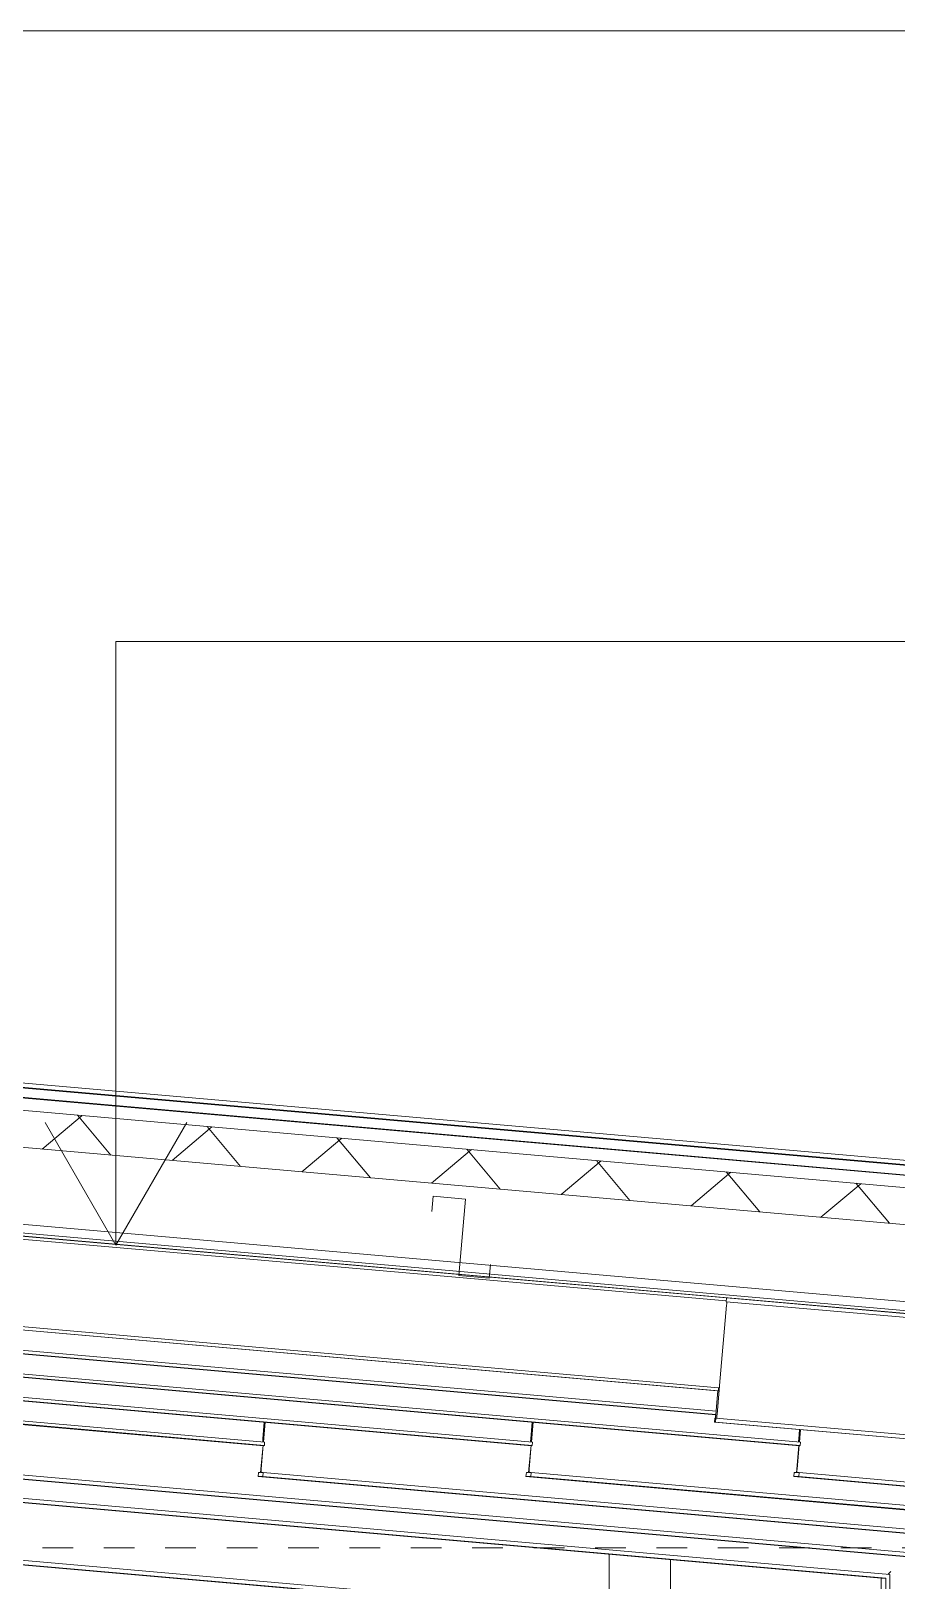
# Model space of a CAD drawing. Header units: metres. Extents: x 4238 to 4687, y -1 to 29.
# Drawn here: x 4498.23 to 4501.05, y 15.13 to 20.18 of the extents above; entities that cross this region are included whole.
import ezdxf

# ---------------------------------------------------------------- set-up
doc = ezdxf.new("R2010")
doc.units = ezdxf.units.M
doc.linetypes.add('AEC_Center', pattern=[0.024, 0.012, -0.004, 0.004, -0.004])
for name, color, linetype, lineweight in [('A-DETL', 90, 'Continuous', 13), ('A-FLOR-LEVL', 51, 'Continuous', 5), ('A-ROOF', 132, 'Continuous', 5), ('A-ROOF-PATT', 132, 'Continuous', 15), ('G-ANNO-TEXT', 231, 'Continuous', 5), ('P-SANR-FIXT', 6, 'Continuous', 5), ('S-BEAM', 12, 'Continuous', 5)]:
    doc.layers.add(name, color=color, linetype=linetype, lineweight=lineweight)

# ---------------------------------------------------------------- blocks, each defined once
blk = doc.blocks.new('Structural Framing 15 - Structural Framing 1-952687-SECTION - GRIDS B1-B2')
at = {"layer": 'S-BEAM'}
for p, q in [((4467.2606, 16.4125), (4474.7972, 15.7518)), ((4474.8029, 15.7619), (4474.8022, 15.7545)), ((4474.7995, 15.7519), (4474.7927, 15.6743)), ((4474.7929, 15.6743), (4474.7997, 15.7519)), ((4474.7997, 15.7518), (4474.7972, 15.7518)), ((4474.7892, 15.6629), (4474.7881, 15.6502)), ((4474.7913, 15.6629), (4474.7892, 15.6629)), ((4474.7881, 15.6502), (4474.7908, 15.6502)), ((4478.8067, 15.2978), (4474.7881, 15.6502))]:
    blk.add_line(p, q, dxfattribs=at)
for centre, start_param, end_param in [((4474.7923, 15.6743), 3.144144, 4.71494), ((4474.7932, 15.6743), 1.573348, 3.141593)]:
    blk.add_ellipse(centre, major_axis=(0.001, 0.0114), ratio=0.0291, start_param=start_param, end_param=end_param, dxfattribs=at)
blk = doc.blocks.new('Structural Framing 56 - Structural Framing 1-1480425-SECTION - GRIDS B1-B2')
at = {"layer": 'S-BEAM'}
for p, q in [((4467.4269, 16.7158), (4477.0174, 15.8721)), ((4467.4261, 16.7056), (4472.8469, 16.2287))]:
    blk.add_line(p, q, dxfattribs=at)
blk = doc.blocks.new('Downpipe - Straight - 01 - 150D-V186-SECTION - GRIDS B1-B2')
at = {"layer": 'P-SANR-FIXT'}
blk.add_line((4474.4451, 15.2192), (4474.4451, 14.7303), dxfattribs=at)
blk = doc.blocks.new('Downpipe - L Spreader - Default-V188-SECTION - GRIDS B1-B2')
at = {"layer": 'P-SANR-FIXT'}
blk.add_line((4474.6449, 14.7303), (4474.6449, 15.2017), dxfattribs=at)
blk = doc.blocks.new('Structural Framing 46 - Structural Framing 1-1621990-SECTION - GRIDS B1-B2')
at = {"layer": 'S-BEAM'}
for p, q in [((4475.3312, 15.1414), (4471.5599, 15.4726)), ((4471.5755, 15.4726), (4475.3467, 15.1414)), ((4475.3594, 15.1531), (4471.5766, 15.4854)), ((4475.3594, 14.6903), (4475.3594, 15.1531)), ((4475.3467, 15.1414), (4475.3312, 15.1414)), ((4475.3312, 15.1414), (4475.3312, 14.6903)), ((4475.3467, 15.1414), (4475.3467, 14.6903))]:
    blk.add_line(p, q, dxfattribs=at)
blk.add_open_spline([(4475.3634, 15.1636), (4475.3624, 15.1626), (4475.3609, 15.1613), (4475.3591, 15.1596), (4475.358, 15.1585), (4475.3572, 15.1578), (4475.3565, 15.157), (4475.3558, 15.1563), (4475.3552, 15.1557), (4475.3546, 15.1551), (4475.354, 15.1545), (4475.3535, 15.1539), (4475.3532, 15.1536), (4475.3531, 15.1535)], degree=3, knots=[0, 0, 0, 0, 0.1666667, 0.25, 0.3333333, 0.375, 0.4166667, 0.5, 0.5416667, 0.5833333, 0.6666667, 0.75, 0.8333333, 0.8333333, 0.8333333, 0.8333333], dxfattribs=at)
blk = doc.blocks.new('Structural Framing 3 - Structural Framing 1-1636859-SECTION - GRIDS B1-B2')
at = {"layer": 'S-BEAM'}
for p, q in [((4474.3318, 15.0414), (4470.656, 15.3642)), ((4474.3004, 15.0293), (4470.6366, 15.3511)), ((4470.6549, 15.3511), (4474.3186, 15.0293))]:
    blk.add_line(p, q, dxfattribs=at)
blk = doc.blocks.new('Structural Framing 5 - Structural Framing 1-1638361-SECTION - GRIDS B1-B2')
at = {"layer": 'S-BEAM'}
for p, q in [((4476.2035, 15.1414), (4472.4323, 15.4726)), ((4472.4478, 15.4726), (4476.219, 15.1414)), ((4476.2318, 15.1531), (4472.4489, 15.4854))]:
    blk.add_line(p, q, dxfattribs=at)
blk = doc.blocks.new('Structural Framing 6 - Structural Framing 1-1639752-SECTION - GRIDS B1-B2')
at = {"layer": 'S-BEAM'}
for p, q in [((4473.3246, 15.6494), (4473.319, 15.5847)), ((4473.3197, 15.5847), (4473.3253, 15.6493)), ((4473.3181, 15.5746), (4473.3113, 15.4967)), ((4473.312, 15.4967), (4473.3188, 15.5745)), ((4473.3029, 15.4854), (4473.3018, 15.4726)), ((4473.3018, 15.4726), (4473.3173, 15.4726)), ((4477.0765, 15.1411), (4473.3018, 15.4726)), ((4473.3093, 15.4854), (4473.3029, 15.4854)), ((4473.3184, 15.4854), (4473.312, 15.4854)), ((4473.3173, 15.4726), (4473.3184, 15.4854)), ((4473.3173, 15.4726), (4477.092, 15.1411)), ((4477.1048, 15.1528), (4473.3184, 15.4854))]:
    blk.add_line(p, q, dxfattribs=at)
for centre, start_param, end_param in [((4473.3103, 15.4967), 3.149228, 4.720025), ((4473.313, 15.4967), 1.578432, 3.149228)]:
    blk.add_ellipse(centre, major_axis=(0.001, 0.0114), ratio=0.086944, start_param=start_param, end_param=end_param, dxfattribs=at)
blk = doc.blocks.new('Structural Framing 9 - Structural Framing 1-1639774-SECTION - GRIDS B1-B2')
at = {"layer": 'S-BEAM'}
for p, q in [((4473.3079, 15.5742), (4463.387, 16.4455)), ((4473.3223, 15.5742), (4463.3871, 16.4468)), ((4473.3232, 15.5844), (4467.2384, 16.1188)), ((4473.322, 15.6496), (4473.3173, 15.5957)), ((4473.3223, 15.5742), (4473.3079, 15.5742)), ((4473.3232, 15.5844), (4473.3223, 15.5742))]:
    blk.add_line(p, q, dxfattribs=at)
blk.add_ellipse((4473.3183, 15.5957), major_axis=(0.001, 0.0114), ratio=0.086944, start_param=1.578432, end_param=2.887429, dxfattribs=at)
blk = doc.blocks.new('Structural Framing 11 - Structural Framing 1-1640090-SECTION - GRIDS B1-B2')
at = {"layer": 'S-BEAM'}
for p, q in [((4474.1974, 15.6494), (4474.1917, 15.5847)), ((4474.1924, 15.5847), (4474.1981, 15.6493)), ((4474.1909, 15.5746), (4474.1841, 15.4967)), ((4474.1848, 15.4967), (4474.1915, 15.5745)), ((4474.1757, 15.4854), (4474.1745, 15.4726)), ((4474.1745, 15.4726), (4474.1901, 15.4726)), ((4477.9493, 15.1411), (4474.1745, 15.4726)), ((4474.1821, 15.4854), (4474.1757, 15.4854)), ((4474.1912, 15.4854), (4474.1848, 15.4854)), ((4474.1901, 15.4726), (4474.1912, 15.4854)), ((4474.1901, 15.4726), (4477.9648, 15.1411)), ((4477.9775, 15.1528), (4474.1912, 15.4854))]:
    blk.add_line(p, q, dxfattribs=at)
for centre, start_param, end_param in [((4474.1831, 15.4967), 3.149228, 4.720025), ((4474.1858, 15.4967), 1.578432, 3.149228)]:
    blk.add_ellipse(centre, major_axis=(0.001, 0.0114), ratio=0.086944, start_param=start_param, end_param=end_param, dxfattribs=at)
blk = doc.blocks.new('Structural Framing 49 - Structural Framing 1-1640112-SECTION - GRIDS B1-B2')
at = {"layer": 'S-BEAM'}
for p, q in [((4474.1807, 15.5742), (4467.3708, 16.1723)), ((4474.1951, 15.5742), (4467.3709, 16.1735)), ((4474.196, 15.5844), (4467.3718, 16.1837)), ((4474.1947, 15.6496), (4474.19, 15.5957)), ((4474.1951, 15.5742), (4474.1807, 15.5742)), ((4474.196, 15.5844), (4474.1951, 15.5742))]:
    blk.add_line(p, q, dxfattribs=at)
blk.add_ellipse((4474.191, 15.5957), major_axis=(0.001, 0.0114), ratio=0.086944, start_param=1.578432, end_param=2.887429, dxfattribs=at)
blk = doc.blocks.new('Structural Framing 50 - Structural Framing 1-1640149-SECTION - GRIDS B1-B2')
at = {"layer": 'S-BEAM'}
for p, q in [((4475.0681, 15.626), (4475.0645, 15.5847)), ((4475.0652, 15.5847), (4475.0688, 15.6259)), ((4475.0636, 15.5746), (4475.0568, 15.4967)), ((4475.0575, 15.4967), (4475.0643, 15.5745)), ((4475.0484, 15.4854), (4475.0473, 15.4726)), ((4475.0473, 15.4726), (4475.0628, 15.4726)), ((4478.8067, 15.1424), (4475.0473, 15.4726)), ((4475.0549, 15.4854), (4475.0484, 15.4854)), ((4475.064, 15.4854), (4475.0575, 15.4854)), ((4475.0628, 15.4726), (4475.064, 15.4854)), ((4475.0628, 15.4726), (4478.8067, 15.1438)), ((4478.8067, 15.1567), (4475.064, 15.4854))]:
    blk.add_line(p, q, dxfattribs=at)
for centre, start_param, end_param in [((4475.0558, 15.4967), 3.149228, 4.720025), ((4475.0585, 15.4967), 1.578432, 3.149228)]:
    blk.add_ellipse(centre, major_axis=(0.001, 0.0114), ratio=0.086944, start_param=start_param, end_param=end_param, dxfattribs=at)
blk = doc.blocks.new('Structural Framing 52 - Structural Framing 1-1640171-SECTION - GRIDS B1-B2')
at = {"layer": 'S-BEAM'}
for p, q in [((4475.0535, 15.5742), (4467.3775, 16.2483)), ((4475.0679, 15.5742), (4467.3776, 16.2496)), ((4475.0688, 15.5844), (4467.3785, 16.2598)), ((4475.0655, 15.6262), (4475.0628, 15.5957)), ((4475.0679, 15.5742), (4475.0535, 15.5742)), ((4475.0688, 15.5844), (4475.0679, 15.5742))]:
    blk.add_line(p, q, dxfattribs=at)
blk.add_ellipse((4475.0638, 15.5957), major_axis=(0.001, 0.0114), ratio=0.086944, start_param=1.578432, end_param=2.887429, dxfattribs=at)
blk = doc.blocks.new('Structural Framing 55 - Structural Framing 1-1640232-SECTION - GRIDS B1-B2')
at = {"layer": 'S-BEAM'}
for p, q in [((4474.7929, 15.6738), (4467.3841, 16.3244)), ((4474.793, 15.675), (4467.3842, 16.3257)), ((4474.7939, 15.6852), (4467.3851, 16.3358))]:
    blk.add_line(p, q, dxfattribs=at)
blk = doc.blocks.new('Structural Framing 25 - Structural Framing 1-1640794-SECTION - GRIDS B1-B2')
at = {"layer": 'S-BEAM'}
for p, q in [((4467.285, 16.7159), (4474.8276, 16.0546)), ((4474.8325, 16.0546), (4467.2898, 16.7159)), ((4467.2841, 16.7058), (4474.8267, 16.0445)), ((4467.2585, 16.4131), (4474.8012, 15.7518)), ((4467.2593, 16.4232), (4474.8021, 15.7619)), ((4474.805, 15.7692), (4474.8279, 16.0305)), ((4474.8265, 16.0419), (4474.8276, 16.0546)), ((4474.8265, 16.0419), (4479.1605, 15.6619)), ((4479.1605, 15.6747), (4474.8276, 16.0546)), ((4474.8325, 16.0546), (4474.8278, 16.0546)), ((4474.8301, 16.0546), (4474.8327, 16.0546)), ((4474.8327, 16.0546), (4479.1605, 15.6752)), ((4474.7967, 15.6743), (4474.8049, 15.7676)), ((4474.8021, 15.7619), (4474.8012, 15.7518)), ((4474.8041, 15.7619), (4474.8021, 15.7619)), ((4474.7922, 15.6502), (4474.7933, 15.6629)), ((4474.7933, 15.6629), (4474.7954, 15.6629)), ((4478.8236, 15.3096), (4474.7933, 15.6629)), ((4474.7922, 15.6502), (4478.8108, 15.2978))]:
    blk.add_line(p, q, dxfattribs=at)
for centre, start_param, end_param in [((4474.8276, 16.0305), 4.714918, 6.283185), ((4474.8051, 15.7733), 3.144121, 4.191319), ((4474.7964, 15.6743), 3.144121, 4.714918)]:
    blk.add_ellipse(centre, major_axis=(0.001, 0.0114), ratio=0.028842, start_param=start_param, end_param=end_param, dxfattribs=at)
blk = doc.blocks.new('Roof Gutters1 - Roof Gutters-1884510-SECTION - GRIDS B1-B2')
at = {"layer": 'A-ROOF'}
for p, q in [((4479.5749, 16.1367), (4470.5773, 16.9269)), ((4479.5751, 16.1204), (4470.5755, 16.9107)), ((4479.5754, 16.1228), (4470.5757, 16.9132))]:
    blk.add_line(p, q, dxfattribs=at)

msp = doc.modelspace()

# ---------------------------------------------------------------- hatches: boundary and pattern name
at = {"layer": 'A-ROOF-PATT', "lineweight": 5}
h = msp.add_hatch(dxfattribs=at)
h.set_pattern_fill('FP_128', color=256, angle=-135, style=0, pattern_type=2)
h.set_pattern_definition([(40, (4488.92493, 10.6554), (-0.1928363, 0.2298133), []), (130, (4488.92493, 10.6554), (-0.2298133, -0.1928363), [])])
h.paths.add_polyline_path([(4505.2204, 15.9315), (4505.2204, 16.0519), (4496.3447, 16.8285), (4496.3447, 16.708), (4505.0592, 15.9456)])
h.paths.add_polyline_path([(4496.3447, 16.708), (4496.3444, 16.8285), (4496.1236, 16.8478), (4496.1232, 16.8478), (4486.8774, 17.6567), (4486.8774, 17.5363), (4496.3447, 16.708)])

# ---------------------------------------------------------------- linework, layer by layer
at = {"layer": 'A-DETL'}
for p, q in [((4499.5445, 16.3859), (4499.5401, 16.336)), ((4499.5445, 16.3859), (4499.6491, 16.3767)), ((4499.6491, 16.3767), (4499.6273, 16.1277)), ((4499.7269, 16.1189), (4499.7308, 16.1638)), ((4499.6273, 16.1277), (4499.7269, 16.1189))]:
    msp.add_line(p, q, dxfattribs=at)
at = {"layer": 'A-FLOR-LEVL', "linetype": 'AEC_Center'}
msp.add_line((4392.6715, 15.24), (4531.942, 15.24), dxfattribs=at)
at = {"layer": 'A-ROOF'}
for p, q in [((4486.8774, 17.5363), (4505.2204, 15.9315)), ((4503.6289, 16.2313), (4496.3023, 16.8748)), ((4505.2204, 16.0519), (4496.3445, 16.8285))]:
    msp.add_line(p, q, dxfattribs=at)
at = {"layer": 'A-ROOF', "lineweight": 15}
for p, q in [((4486.8774, 17.2853), (4504.8324, 15.7145)), ((4505.2204, 16.0921), (4496.302, 16.8723))]:
    msp.add_line(p, q, dxfattribs=at)
at = {"layer": 'G-ANNO-TEXT', "color": 7}
for p, q in [((4494.4394, 20.1822), (4517.2296, 20.1822)), ((4498.5109, 18.1928), (4517.2296, 18.1928)), ((4498.5109, 16.2262), (4498.5109, 18.1928)), ((4498.5109, 16.2262), (4498.28, 16.6262)), ((4498.5109, 16.2262), (4498.7419, 16.6262))]:
    msp.add_line(p, q, dxfattribs=at)

# ---------------------------------------------------------------- block references
at = {"layer": 'A-ROOF'}
msp.add_blockref('Roof Gutters1 - Roof Gutters-1884510-SECTION - GRIDS B1-B2', (25.6719, 0), dxfattribs=at)
at = {"layer": 'P-SANR-FIXT'}
for name in ['Downpipe - Straight - 01 - 150D-V186-SECTION - GRIDS B1-B2', 'Downpipe - L Spreader - Default-V188-SECTION - GRIDS B1-B2']:
    msp.add_blockref(name, (25.6719, 0), dxfattribs=at)
at = {"layer": 'S-BEAM'}
for name in ['Structural Framing 56 - Structural Framing 1-1480425-SECTION - GRIDS B1-B2', 'Structural Framing 15 - Structural Framing 1-952687-SECTION - GRIDS B1-B2', 'Structural Framing 25 - Structural Framing 1-1640794-SECTION - GRIDS B1-B2', 'Structural Framing 55 - Structural Framing 1-1640232-SECTION - GRIDS B1-B2', 'Structural Framing 9 - Structural Framing 1-1639774-SECTION - GRIDS B1-B2', 'Structural Framing 52 - Structural Framing 1-1640171-SECTION - GRIDS B1-B2', 'Structural Framing 49 - Structural Framing 1-1640112-SECTION - GRIDS B1-B2', 'Structural Framing 50 - Structural Framing 1-1640149-SECTION - GRIDS B1-B2', 'Structural Framing 5 - Structural Framing 1-1638361-SECTION - GRIDS B1-B2', 'Structural Framing 6 - Structural Framing 1-1639752-SECTION - GRIDS B1-B2', 'Structural Framing 11 - Structural Framing 1-1640090-SECTION - GRIDS B1-B2', 'Structural Framing 3 - Structural Framing 1-1636859-SECTION - GRIDS B1-B2', 'Structural Framing 46 - Structural Framing 1-1621990-SECTION - GRIDS B1-B2']:
    msp.add_blockref(name, (25.6719, 0), dxfattribs=at)

doc.saveas('drawing.dxf')
